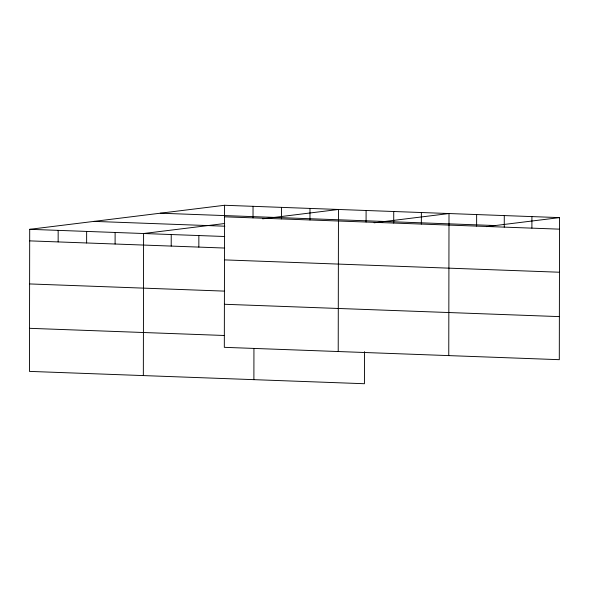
<?xml version="1.0" encoding="UTF-8"?>
<svg xmlns="http://www.w3.org/2000/svg" width="589" height="589" viewBox="0 0 589 589"><rect width="100%" height="100%" fill="white"/><g stroke="black" fill="none" stroke-linecap="round" stroke-linejoin="round"><path stroke-width="0.88" d="M224.571 205.274L224.321 347.333L559.3 359.68L559.55 217.613L224.571 205.274L29.7 229.32L29.45 371.387L364.429 383.726L364.488 351.648M58.149 241.917L58.171 230.373M86.627 242.962L86.642 231.418M115.098 244.015L115.12 232.471M143.341 375.576L143.591 233.516L224.681 223.511M171.208 246.084L171.23 234.54M198.839 247.1L198.861 235.556M253.027 217.871L253.042 206.327M253.888 379.655L253.94 348.497M281.498 218.917L281.52 207.372M309.969 219.969L309.991 208.425M338.219 351.53L338.461 209.47L262.672 218.828M366.078 222.038L366.1 210.494M393.717 223.054L393.732 211.51M421.349 224.07L421.371 212.526M448.759 355.601L449.009 213.542L374.096 222.789M476.619 226.11L476.641 214.565M504.258 227.126L504.28 215.581M531.896 228.142L531.911 216.597M486.411 226.64L559.55 217.613M160.26 213.211L495.239 225.55M224.549 216.818L559.528 229.158M94.004 221.39L224.836 226.205M29.7 229.32L224.718 236.506M29.678 240.872L224.696 248.05M224.475 259.889L559.454 272.228M29.605 283.935L224.623 291.121M224.394 304.27L559.381 316.61M29.524 328.316L224.542 335.494"/></g></svg>
